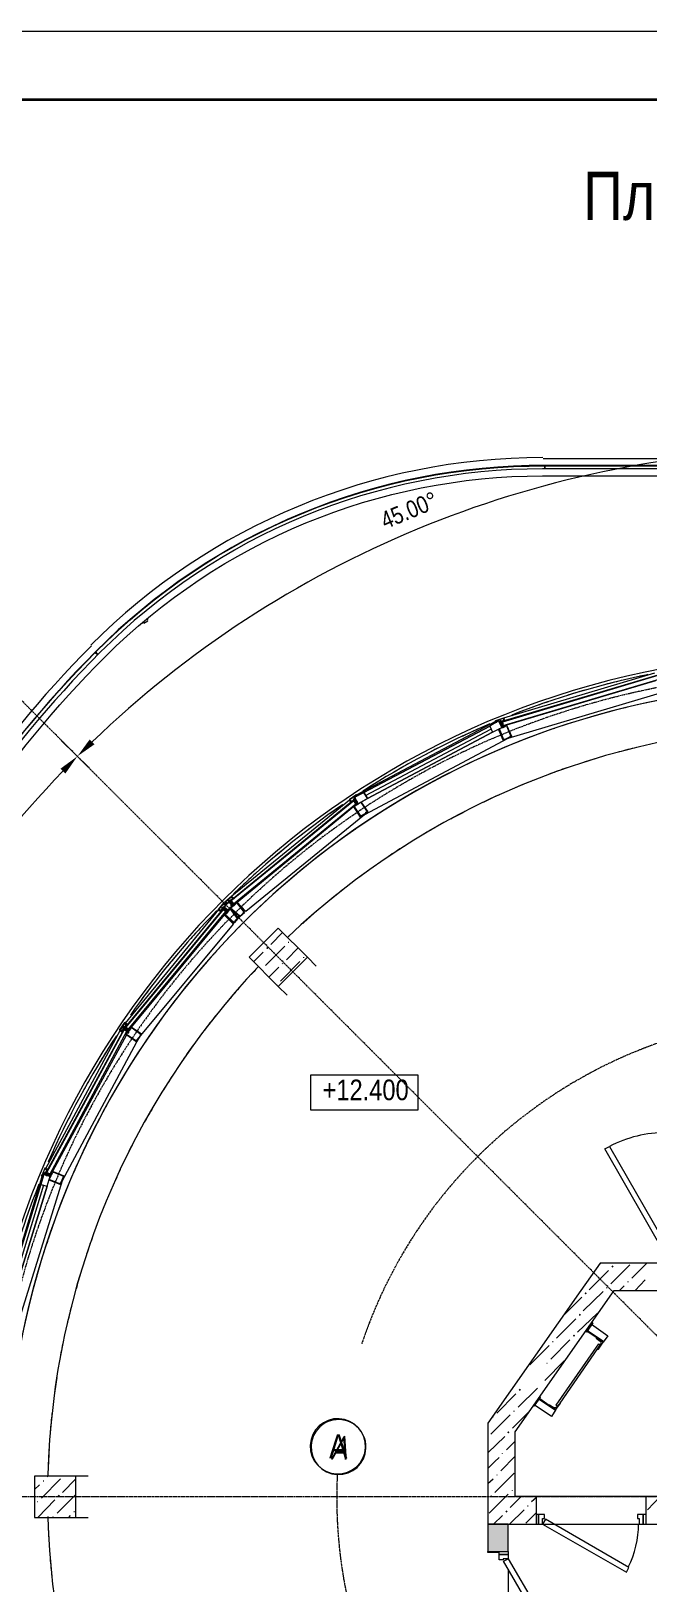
# Model space of a CAD drawing. Header units: millimetres. Extents: x 223 to 163467, y -12002 to 99672.
# Drawn here: x 143826 to 148312, y 18706 to 29992 of the extents above; entities that cross this region are included whole.
import ezdxf

# ---------------------------------------------------------------- set-up
doc = ezdxf.new("R2010")
doc.units = ezdxf.units.MM
doc.linetypes.add('ADSK_Линия сетки', pattern=[21, 12, -3, 3, -3])
for name, color, linetype, lineweight in [('A-ANNO-DIMS', 7, 'Continuous', 9), ('G-ANNO-TEXT', 7, 'Continuous', 9), ('S-GRID', 7, 'Continuous', 9), ('S-GRID-IDEN', 7, 'Continuous', 9)]:
    doc.layers.add(name, color=color, linetype=linetype, lineweight=lineweight)
for name, color, linetype in [('PDF _A-CLNG', 7, 'Continuous'), ('PDF _A-DETL-GENF', 7, 'Continuous'), ('PDF _A-DOOR', 7, 'Continuous'), ('PDF _A-DOOR-FRAM', 7, 'Continuous'), ('PDF _A-FLOR', 7, 'Continuous'), ('PDF _A-GLAZ', 7, 'Continuous'), ('PDF _A-GLAZ-CURT', 7, 'Continuous'), ('PDF _A-GLAZ-CWMG', 7, 'Continuous'), ('PDF _A-WALL', 7, 'Continuous'), ('PDF _A-WALL-PATT', 7, 'Continuous'), ('PDF _G-ANNO-DIMS', 7, 'Continuous'), ('PDF _G-ANNO-TTLB', 7, 'Continuous'), ('PDF _I-WALL', 7, 'Continuous'), ('PDF _S-BEAM', 7, 'Continuous'), ('PDF _S-COLS', 7, 'Continuous'), ('PDF _S-FSTN', 7, 'Continuous'), ('PDF _S-GRID-IDEN', 7, 'Continuous'), ('PDF _Ограждение', 7, 'Continuous'), ('PDF _Опоры', 7, 'Continuous'), ('PDF _Текст', 7, 'Continuous')]:
    doc.layers.add(name, color=color, linetype=linetype)
doc.styles.add('GOST Common_I', font='ARIALN.TTF', dxfattribs={"height": 175})
doc.styles.add('GOST Common_I_2', font='ARIALN.TTF', dxfattribs={"height": 175})
doc.styles.add('GOST Common_I_6', font='ARIALN.TTF', dxfattribs={"height": 125})
doc.styles.add('PDF GOST Common Italic', font='ARIALN.TTF')
doc.dimstyles.new('Диагональ_-_Gost_2_5мм', dxfattribs={"dimscale": 304.8, "dimtxt": 125.714375, "dimasz": 0.492126, "dimexe": 0.393701, "dimexo": 0.246063, "dimgap": 0.287073, "dimtad": 1, "dimdec": 0, "dimzin": 0, "dimdsep": 46, "dimtxsty": 'GOST Common_I_6', "dimsah": 1, "dimcen": 0.09, "dimdle": 0.393701, "dimazin": 0, "dimtfac": 1, "dimtdec": 4, "dimtix": 1, "dimtmove": 0, "dimatfit": 3, "dimfxl": 1, "dimtvp": 1, "dimtfill": 1, "dimtolj": 1, "dimtzin": 0, "dimarcsym": 2})

# ---------------------------------------------------------------- blocks, each defined once
blk = doc.blocks.new('Ось сетки - D8-489723-1 этаж')
at = {"layer": 'S-GRID-IDEN'}
for start, end in [(360, 180), (180, 360)]:
    blk.add_arc((0, 0), 4, start, end, dxfattribs=at)
blk = doc.blocks.new('*D333')
at = {"layer": 'A-ANNO-DIMS', "color": 0, "lineweight": -2, "transparency": 16777216}
for p, q in [((81110, 24600), (81312, 24399)), ((78831, 19098), (79116, 19098))]:
    blk.add_line(p, q, dxfattribs=at)
blk.add_arc((86613, 19098), 7617, 136.1284, 178.8716, dxfattribs=at)
at = {"layer": 'A-ANNO-DIMS', "color": 0, "transparency": 16777216}
for points in [[(81104, 24394), (81140, 24359), (81227, 24484)], [(79022, 19247), (78972, 19248), (78996, 19098)]]:
    blk.add_solid(points, dxfattribs=at)
at = {"layer": 'Defpoints', "color": 0, "transparency": 16777216}
for p in [(81057, 24653), (80016, 22906), (78756, 19098), (86613, 19098)]:
    blk.add_point(p, dxfattribs=at)
at = {"layer": 'A-ANNO-DIMS', "color": 0, "transparency": 16777216, "insert": (79437, 22070), "char_height": 125, "width": 588.09, "attachment_point": 5, "rotation": 67.5, "style": 'GOST Common_I_6', "bg_fill": 3, "box_fill_scale": 1.1, "bg_fill_color": 256, "bg_fill_true_color": 13158600, "bg_fill_transparency": 0}
blk.add_mtext('\\A1;45.00°', dxfattribs=at)
blk = doc.blocks.new('*D334')
at = {"layer": 'A-ANNO-DIMS', "color": 0, "lineweight": -2, "transparency": 16777216}
for p, q in [((86613, 26879), (86613, 26594)), ((81110, 24600), (81312, 24399))]:
    blk.add_line(p, q, dxfattribs=at)
blk.add_arc((86613, 19098), 7617, 91.1284, 133.8716, dxfattribs=at)
at = {"layer": 'A-ANNO-DIMS', "color": 0, "transparency": 16777216}
for points in [[(86462, 26738), (86463, 26688), (86613, 26714)], [(81351, 24571), (81316, 24606), (81227, 24484)]]:
    blk.add_solid(points, dxfattribs=at)
at = {"layer": 'Defpoints', "color": 0, "transparency": 16777216}
for p in [(86613, 26954), (84641, 26455), (81057, 24653), (86613, 19098)]:
    blk.add_point(p, dxfattribs=at)
at = {"layer": 'A-ANNO-DIMS', "color": 0, "transparency": 16777216, "insert": (83640, 26273), "char_height": 125, "width": 588.09, "attachment_point": 5, "rotation": 22.5, "style": 'GOST Common_I_6', "bg_fill": 3, "box_fill_scale": 1.1, "bg_fill_color": 256, "bg_fill_true_color": 13158600, "bg_fill_transparency": 0}
blk.add_mtext('\\A1;45.00°', dxfattribs=at)
blk = doc.blocks.new('*D339')
at = {"layer": 'A-ANNO-DIMS', "color": 0, "lineweight": -2, "transparency": 16777216}
for p, q in [((78831, 19098), (79116, 19098)), ((81110, 13595), (81312, 13797))]:
    blk.add_line(p, q, dxfattribs=at)
blk.add_arc((86613, 19098), 7617, 181.1284, 223.8716, dxfattribs=at)
at = {"layer": 'A-ANNO-DIMS', "color": 0, "transparency": 16777216}
for points in [[(78972, 18947), (79022, 18948), (78996, 19098)], [(81140, 13836), (81104, 13801), (81227, 13712)]]:
    blk.add_solid(points, dxfattribs=at)
at = {"layer": 'Defpoints', "color": 0, "transparency": 16777216}
for p in [(78756, 19098), (86613, 19098), (79255, 17126), (81057, 13542)]:
    blk.add_point(p, dxfattribs=at)
at = {"layer": 'A-ANNO-DIMS', "color": 0, "transparency": 16777216, "insert": (79714, 16240), "char_height": 125, "width": 588.09, "attachment_point": 5, "rotation": 292.5, "style": 'GOST Common_I_6', "bg_fill": 3, "box_fill_scale": 1.1, "bg_fill_color": 256, "bg_fill_true_color": 13158600, "bg_fill_transparency": 0}
blk.add_mtext('\\A1;45.00°', dxfattribs=at)
blk = doc.blocks.new('*D340')
at = {"layer": 'A-ANNO-DIMS', "color": 0, "lineweight": -2, "transparency": 16777216}
for p, q in [((81110, 13595), (81312, 13797)), ((86613, 11316), (86613, 11601))]:
    blk.add_line(p, q, dxfattribs=at)
blk.add_arc((86613, 19098), 7617, 226.1284, 268.8716, dxfattribs=at)
at = {"layer": 'A-ANNO-DIMS', "color": 0, "transparency": 16777216}
for points in [[(81316, 13589), (81351, 13625), (81227, 13712)], [(86463, 11507), (86462, 11457), (86613, 11481)]]:
    blk.add_solid(points, dxfattribs=at)
at = {"layer": 'Defpoints', "color": 0, "transparency": 16777216}
for p in [(86613, 19098), (81057, 13542), (82804, 12501), (86613, 11241)]:
    blk.add_point(p, dxfattribs=at)
at = {"layer": 'A-ANNO-DIMS', "color": 0, "transparency": 16777216, "insert": (83755, 12199), "char_height": 125, "width": 588.09, "attachment_point": 5, "rotation": 337.5, "style": 'GOST Common_I_6', "bg_fill": 3, "box_fill_scale": 1.1, "bg_fill_color": 256, "bg_fill_true_color": 13158600, "bg_fill_transparency": 0}
blk.add_mtext('\\A1;45.00°', dxfattribs=at)
blk = doc.blocks.new('оси')
at = {"layer": 'S-GRID', "linetype": 'ADSK_Линия сетки'}
for q in [(80374.1, 25336.2), (77921.9, 19097.7)]:
    blk.add_line((86612.7, 19097.7), q, dxfattribs=at)
blk.add_arc((86612.7, 19097.7), 6000, 192.09621, 182.95219, dxfattribs=at)
at = {"layer": 'S-GRID-IDEN', "xscale": 49.99999999999998, "yscale": 49.99999999999998, "zscale": 49.99999999999998, "rotation": 9.84533599319954}
blk.add_blockref('Ось сетки - D8-489723-1 этаж', (80666.8, 18268.8), dxfattribs=at)
at = {"layer": 'A-ANNO-DIMS'}
dim = blk.add_angular_dim_3p(base=(80016.4, 22906), center=(86612.7, 19097.7), p1=(81057.1, 24653.2), p2=(78755.9, 19097.7), dimstyle='Диагональ_-_Gost_2_5мм', override={"dimpost": '<>', "dimfxl": 6013.290219}, dxfattribs=at)
dim.commit()
dim.dimension.update_dxf_attribs({"geometry": '*D333', "text_midpoint": (79437.1, 22069.9)})
dim = blk.add_angular_dim_3p(base=(84641.3, 26454.9), center=(86612.7, 19097.7), p1=(86612.7, 26954.4), p2=(81057.1, 24653.2), dimstyle='Диагональ_-_Gost_2_5мм', override={"dimpost": '<>', "dimfxl": 6013.290219}, dxfattribs=at)
dim.commit()
dim.dimension.update_dxf_attribs({"geometry": '*D334', "text_midpoint": (83640.4, 26273.2)})
at = {"layer": 'S-GRID-IDEN', "xscale": 49.99999999999998, "yscale": 49.99999999999998, "zscale": 49.99999999999998, "rotation": 357.3315052165576}
blk.add_blockref('Ось сетки - D8-489723-1 этаж', (83125.8, 19460.4), dxfattribs=at)
at = {"layer": 'S-GRID-IDEN', "insert": (83059.4, 19542.9), "char_height": 175, "width": 180.38, "attachment_point": 1, "style": 'GOST Common_I'}
blk.add_mtext('\\fGOST Common|b0|i1|c204|p34|;\\W.9;А', dxfattribs=at)
at = {"layer": 'A-ANNO-DIMS'}
dim = blk.add_angular_dim_3p(base=(79255.5, 17126.3), center=(86612.7, 19097.7), p1=(78755.9, 19097.7), p2=(81057.1, 13542.1), dimstyle='Диагональ_-_Gost_2_5мм', override={"dimpost": '<>', "dimfxl": 6013.290219}, dxfattribs=at)
dim.commit()
dim.dimension.update_dxf_attribs({"geometry": '*D339', "text_midpoint": (79714.3, 16240.3)})
dim = blk.add_angular_dim_3p(base=(82804.3, 12501.4), center=(86612.7, 19097.7), p1=(81057.1, 13542.1), p2=(86612.7, 11240.9), dimstyle='Диагональ_-_Gost_2_5мм', override={"dimpost": '<>', "dimfxl": 6013.290219}, dxfattribs=at)
dim.commit()
dim.dimension.update_dxf_attribs({"geometry": '*D340', "text_midpoint": (83755.3, 12199.3)})
at = {"layer": 'S-GRID', "linetype": 'ADSK_Линия сетки'}
blk.add_arc((86612.7, 19097.7), 3500, 177.33151, 161.43745, dxfattribs=at)

msp = doc.modelspace()

# ---------------------------------------------------------------- hatches: boundary and pattern name
at = {"layer": 'PDF _A-GLAZ-CWMG', "lineweight": 15, "transparency": 33554559}
msp.add_hatch(color=256, dxfattribs=at).paths.add_polyline_path([(147233, 24966), (147229, 24966), (147229, 24962), (147233, 24958), (147237, 24962), (147237, 24966)])
at = {"layer": 'PDF _A-WALL-PATT', "lineweight": 15, "transparency": 33554559}
for points in [[(148054, 21016), (148050, 21012), (148046, 21008), (148050, 21004), (148054, 21000), (148058, 21004), (148063, 21008), (148058, 21012)], [(147859, 20822), (147855, 20817), (147851, 20813), (147855, 20809), (147859, 20805), (147864, 20809), (147868, 20813), (147864, 20817)], [(147817, 20665), (147813, 20661), (147809, 20657), (147813, 20652), (147817, 20648), (147821, 20652), (147825, 20657), (147821, 20661)], [(147775, 20513), (147770, 20508), (147766, 20504), (147770, 20500), (147775, 20496), (147779, 20500), (147783, 20504), (147779, 20508)], [(147381, 20119), (147377, 20115), (147372, 20111), (147377, 20106), (147381, 20102), (147385, 20106), (147389, 20111), (147385, 20115)], [(147296, 19810), (147292, 19806), (147288, 19801), (147292, 19797), (147296, 19793), (147301, 19797), (147305, 19801), (147301, 19806)], [(147284, 19234), (147279, 19230), (147275, 19226), (147279, 19222), (147284, 19217), (147288, 19222), (147292, 19226), (147288, 19230)]]:
    msp.add_hatch(color=256, dxfattribs=at).paths.add_polyline_path(points)
at = {"layer": 'PDF _A-WALL-PATT', "lineweight": 15, "true_color": 0xc0c0c0, "transparency": 33554559}
msp.add_hatch(color=9, dxfattribs=at).paths.add_polyline_path([(147296, 19133), (147148, 19133), (147148, 18934), (147296, 18934)])
at = {"layer": 'PDF _S-COLS', "lineweight": 15, "transparency": 33554559}
for points in [[(145544, 23332), (145539, 23328), (145535, 23324), (145539, 23319), (145544, 23315), (145548, 23319), (145552, 23324), (145548, 23328)], [(144028, 19349), (144024, 19344), (144020, 19340), (144024, 19336), (144028, 19332), (144032, 19336), (144037, 19340), (144032, 19344)], [(143986, 19192), (143982, 19188), (143977, 19183), (143982, 19179), (143986, 19175), (143990, 19179), (143994, 19183), (143990, 19188)]]:
    msp.add_hatch(color=256, dxfattribs=at).paths.add_polyline_path(points)

# ---------------------------------------------------------------- linework, layer by layer
at = {"layer": 'PDF _A-CLNG', "lineweight": 15}
for points in [[(147330, 25017), (147322, 25013)], [(145239, 23654), (145235, 23650)]]:
    msp.add_lwpolyline(points, dxfattribs=at)
for centre, radius, start, end in [((149548, 19326), 6112, 101.6681, 102.2216), ((149545, 19339), 6099, 106.1389, 107.4077), ((149545, 19342), 6096, 103.546, 104.8152), ((149545, 19340), 6098, 108.7319, 110.0007), ((149545, 19341), 6097, 113.9226, 115.1863), ((149545, 19340), 6098, 116.5156, 117.779), ((149545, 19341), 6097, 119.1081, 120.3717), ((149546, 19338), 6100, 121.7014, 122.838), ((149544, 19341), 6096, 124.4804, 125.5573), ((149547, 19338), 6101, 126.887, 128.1497), ((149544, 19342), 6096, 129.4846, 130.743), ((149547, 19338), 6101, 132.0779, 133.3352), ((149519, 19365), 6062, 135.7346, 135.928), ((149543, 19342), 6096, 137.2629, 138.5213), ((149546, 19340), 6099, 139.8615, 141.1138), ((149544, 19341), 6097, 142.4541, 143.7067), ((149544, 19341), 6097, 147.6452, 148.8924), ((149545, 19340), 6098, 150.2437, 151.4851), ((149544, 19340), 6097, 152.8418, 154.078), ((149545, 19340), 6098, 155.4401, 156.5553)]:
    msp.add_arc(centre, radius, start, end, dxfattribs=at)
at = {"layer": 'PDF _A-DETL-GENF', "lineweight": 15}
for points in [[(147207, 24962), (147203, 24975), (147262, 24996), (147250, 24991), (147233, 24983), (147220, 24979), (147203, 24970), (147207, 24966)], [(147212, 24970), (147212, 24966)], [(147212, 24966), (147212, 24966)], [(147313, 24860), (147317, 24860), (147284, 24945), (147322, 24860), (147258, 24835), (147224, 24915)], [(147241, 24962), (147237, 24966), (147245, 24970), (147245, 24975), (147233, 24970), (147233, 24966), (147229, 24966)], [(147262, 24979), (147245, 24970), (147245, 24975), (147241, 24975), (147241, 24970), (147237, 24970), (147233, 24966)], [(147233, 24970), (147241, 24975), (147233, 24975)], [(147233, 24970), (147233, 24970)], [(147233, 24970), (147233, 24970)], [(147237, 24966), (147233, 24962), (147237, 24958), (147241, 24949), (147241, 24945), (147241, 24941)], [(147233, 24966), (147233, 24966)], [(147233, 24920), (147254, 24928), (147254, 24932), (147258, 24932), (147254, 24949)], [(147237, 24975), (147237, 24970)], [(147237, 24970), (147237, 24970)], [(147241, 24953), (147237, 24962), (147241, 24962), (147245, 24949)], [(147237, 24962), (147237, 24958)], [(147241, 24975), (147241, 24975)], [(147245, 24975), (147241, 24970)], [(147250, 24945), (147245, 24949), (147254, 24928), (147258, 24928), (147250, 24953), (147245, 24962), (147241, 24966)], [(147250, 24953), (147250, 24958), (147241, 24953), (147245, 24949), (147250, 24953), (147250, 24949)], [(147245, 24970), (147267, 24975)], [(147267, 24936), (147262, 24936), (147254, 24953), (147250, 24966), (147245, 24962), (147250, 24958)], [(147250, 24932), (147245, 24945)], [(147250, 24966), (147250, 24970)], [(147250, 24949), (147250, 24949)], [(147258, 24987), (147262, 24987), (147262, 24983)], [(147258, 24979), (147262, 24979), (147267, 24983)], [(147258, 24928), (147279, 24936), (147275, 24941), (147284, 24945), (147275, 24941)], [(147267, 24987), (147262, 24996), (147267, 24987)], [(147262, 24991), (147267, 24987)], [(147262, 24987), (147262, 24987)], [(147267, 24987), (147267, 24987)], [(147267, 24983), (147267, 24983)], [(147267, 24983), (147267, 24983)], [(147271, 24983), (147271, 24979), (147267, 24979)], [(147267, 24979), (147267, 24979)], [(147267, 24979), (147267, 24979)], [(147229, 24920), (147262, 24839), (147267, 24839)], [(147245, 24928), (147250, 24928), (147250, 24932), (147254, 24932), (147254, 24936), (147258, 24936), (147258, 24932)], [(147245, 24928), (147245, 24928)], [(147250, 24928), (147250, 24928)], [(147271, 24941), (147267, 24941), (147267, 24936), (147262, 24932)], [(147262, 24932), (147262, 24932)], [(147267, 24843), (147267, 24843)], [(147267, 24843), (147271, 24843)], [(147267, 24839), (147267, 24839)], [(147271, 24941), (147271, 24941)], [(147271, 24936), (147275, 24936)], [(147271, 24843), (147271, 24843)], [(147275, 24941), (147275, 24941)], [(147309, 24860), (147305, 24860), (147305, 24856), (147275, 24843)], [(146153, 24395), (146149, 24395), (146149, 24399), (146149, 24395), (146141, 24403), (146145, 24390)], [(146149, 24395), (146149, 24395)], [(146149, 24390), (146149, 24390)], [(146149, 24390), (146149, 24386), (146153, 24386)], [(146153, 24390), (146153, 24390)], [(146170, 24399), (146158, 24390), (146174, 24399), (146183, 24407), (146187, 24407)], [(146158, 24395), (146158, 24390)], [(146179, 24399), (146174, 24403), (146170, 24407), (146179, 24412), (146179, 24407), (146174, 24412), (146170, 24407), (146170, 24403), (146179, 24412), (146183, 24407), (146187, 24403)], [(146187, 24412), (146183, 24412), (146174, 24407), (146170, 24403), (146170, 24399), (146174, 24395), (146179, 24395), (146179, 24399), (146183, 24386)], [(146179, 24356), (146174, 24356), (146225, 24280), (146225, 24285), (146234, 24289), (146263, 24306), (146259, 24310), (146268, 24314), (146268, 24310), (146272, 24314), (146225, 24386), (146276, 24314), (146221, 24276), (146170, 24356), (146179, 24361)], [(146174, 24407), (146174, 24407)], [(146179, 24386), (146174, 24395), (146183, 24390), (146187, 24386)], [(146191, 24390), (146196, 24395), (146187, 24403), (146183, 24399), (146179, 24403)], [(146179, 24386), (146179, 24386)], [(146187, 24395), (146183, 24403)], [(146183, 24399), (146187, 24390), (146204, 24369), (146200, 24365), (146200, 24369), (146183, 24386), (146183, 24382), (146191, 24369), (146196, 24369), (146187, 24365), (146183, 24365)], [(146208, 24378), (146204, 24373), (146196, 24386), (146191, 24386), (146187, 24390), (146183, 24386), (146183, 24390), (146187, 24395), (146187, 24390)], [(146187, 24386), (146187, 24386)], [(146200, 24369), (146200, 24373), (146196, 24369), (146187, 24382)], [(146196, 24428), (146191, 24428), (146196, 24428)], [(146191, 24395), (146191, 24395)], [(146204, 24373), (146200, 24378), (146196, 24373), (146191, 24373)], [(146196, 24390), (146200, 24386)], [(146221, 24382), (146204, 24369)], [(146204, 24378), (146204, 24378)], [(146221, 24382), (146221, 24382)], [(146179, 24361), (146179, 24361)], [(146179, 24356), (146179, 24356)], [(146183, 24365), (146183, 24365)], [(146196, 24365), (146183, 24356)], [(146183, 24361), (146183, 24361)], [(146191, 24369), (146191, 24369)], [(146191, 24369), (146191, 24369)], [(146191, 24365), (146191, 24365)], [(146196, 24369), (146196, 24369)], [(146200, 24373), (146200, 24373)], [(146204, 24373), (146204, 24373)], [(146229, 24285), (146225, 24285)], [(146234, 24289), (146234, 24289)], [(146259, 24306), (146259, 24306)], [(145285, 23688), (145290, 23688), (145290, 23683), (145294, 23683), (145298, 23683), (145294, 23688), (145285, 23700), (145235, 23658), (145247, 23666), (145260, 23675), (145273, 23688), (145285, 23696), (145290, 23688), (145285, 23692)], [(145197, 23595), (145188, 23603), (145197, 23595)], [(145197, 23603), (145201, 23599)], [(145205, 23590), (145201, 23595), (145197, 23595)], [(145201, 23603), (145201, 23599), (145205, 23599), (145209, 23599), (145218, 23611), (145222, 23616), (145226, 23624), (145239, 23633), (145235, 23637), (145239, 23641), (145235, 23641), (145230, 23641)], [(145205, 23595), (145205, 23595)], [(145209, 23595), (145222, 23611)], [(145214, 23616), (145222, 23624), (145226, 23620), (145243, 23633)], [(145230, 23611), (145239, 23607), (145256, 23590), (145260, 23586), (145256, 23586), (145235, 23603), (145226, 23607), (145222, 23611), (145226, 23620), (145226, 23624), (145218, 23611), (145214, 23616), (145222, 23624)], [(145218, 23616), (145218, 23616)], [(145218, 23616), (145218, 23616)], [(145218, 23611), (145218, 23611)], [(145218, 23607), (145222, 23603)], [(145222, 23620), (145222, 23620)], [(145222, 23616), (145222, 23616)], [(145341, 23552), (145341, 23556), (145273, 23616), (145345, 23556), (145302, 23506), (145230, 23569), (145239, 23578), (145243, 23582), (145247, 23582), (145252, 23586), (145247, 23586), (145235, 23595), (145235, 23599), (145222, 23603), (145226, 23607), (145230, 23603)], [(145260, 23599), (145256, 23599), (145243, 23607), (145243, 23611), (145235, 23616), (145230, 23616), (145230, 23611), (145226, 23616)], [(145239, 23645), (145230, 23645)], [(145235, 23616), (145230, 23620)], [(145239, 23611), (145230, 23616)], [(145247, 23590), (145252, 23590), (145252, 23595), (145256, 23595), (145243, 23603), (145239, 23607), (145235, 23603), (145230, 23603), (145239, 23611), (145239, 23607)], [(145269, 23658), (145252, 23645), (145247, 23641), (145243, 23645), (145243, 23650), (145235, 23658), (145243, 23650), (145243, 23654), (145247, 23654), (145247, 23650), (145252, 23654)], [(145235, 23603), (145239, 23599), (145239, 23595), (145252, 23586), (145252, 23590), (145256, 23590)], [(145239, 23645), (145239, 23645)], [(145239, 23641), (145239, 23641)], [(145239, 23641), (145239, 23641)], [(145239, 23641), (145239, 23637)], [(145239, 23637), (145239, 23637)], [(145239, 23637), (145239, 23637)], [(145239, 23603), (145239, 23603)], [(145239, 23603), (145239, 23603)], [(145243, 23641), (145243, 23641)], [(145243, 23637), (145243, 23641)], [(145243, 23637), (145243, 23637)], [(145290, 23679), (145277, 23671), (145264, 23662), (145264, 23666), (145269, 23671), (145273, 23666), (145269, 23666), (145264, 23662), (145264, 23658), (145252, 23650), (145247, 23645)], [(145247, 23645), (145247, 23645)], [(145252, 23645), (145252, 23645)], [(145256, 23595), (145256, 23595)], [(145256, 23595), (145256, 23595)], [(145260, 23590), (145273, 23607), (145269, 23607), (145273, 23616), (145264, 23607), (145260, 23603), (145264, 23599), (145260, 23595)], [(145260, 23599), (145260, 23599)], [(145269, 23662), (145264, 23666), (145273, 23671)], [(145264, 23603), (145269, 23607)], [(145269, 23666), (145269, 23666)], [(145277, 23666), (145269, 23658), (145269, 23654)], [(145311, 23650), (145319, 23658), (145379, 23582), (145328, 23539), (145269, 23616), (145277, 23624)], [(145277, 23650), (145273, 23654), (145269, 23654), (145277, 23645), (145281, 23645), (145277, 23641), (145290, 23628), (145290, 23624), (145294, 23628), (145290, 23633), (145294, 23637), (145298, 23637), (145302, 23637)], [(145273, 23671), (145273, 23671)], [(145277, 23671), (145273, 23666)], [(145307, 23641), (145302, 23641), (145290, 23654), (145281, 23662), (145277, 23662), (145277, 23658), (145273, 23662), (145273, 23658)], [(145273, 23654), (145273, 23658), (145281, 23650)], [(145294, 23628), (145281, 23616), (145277, 23620), (145273, 23616), (145332, 23544), (145332, 23548), (145336, 23552), (145332, 23552), (145336, 23556), (145341, 23552), (145366, 23573)], [(145277, 23658), (145285, 23654), (145281, 23662), (145277, 23666), (145294, 23679)], [(145298, 23633), (145294, 23633), (145294, 23628), (145281, 23641), (145285, 23645)], [(145285, 23624), (145285, 23628), (145281, 23624)], [(145281, 23624), (145281, 23624)], [(145281, 23624), (145281, 23624)], [(145281, 23620), (145281, 23620)], [(145281, 23620), (145285, 23620)], [(145290, 23688), (145290, 23688)], [(145290, 23679), (145290, 23679)], [(145307, 23645), (145307, 23641), (145302, 23637), (145290, 23650)], [(145294, 23688), (145294, 23688)], [(145294, 23683), (145294, 23683)], [(145294, 23683), (145294, 23683)], [(145294, 23679), (145294, 23679)], [(145294, 23633), (145294, 23633)], [(145302, 23633), (145315, 23645), (145315, 23650), (145319, 23654), (145379, 23582), (145374, 23582)], [(145302, 23637), (145302, 23637)], [(145311, 23645), (145311, 23645)], [(145239, 23569), (145239, 23573), (145235, 23569), (145302, 23510), (145307, 23514)], [(145239, 23578), (145239, 23578)], [(145239, 23573), (145239, 23573)], [(145256, 23586), (145243, 23569)], [(145243, 23578), (145243, 23573)], [(145243, 23578), (145243, 23578)], [(145247, 23586), (145247, 23586)], [(145247, 23586), (145247, 23586)], [(145247, 23582), (145247, 23582)], [(145252, 23586), (145252, 23586)], [(145307, 23518), (145311, 23523), (145332, 23548)], [(145307, 23518), (145307, 23518)], [(145307, 23514), (145307, 23514)], [(145311, 23523), (145311, 23523)], [(145332, 23548), (145332, 23548)], [(145341, 23556), (145341, 23556)], [(145370, 23582), (145366, 23578)], [(145366, 23573), (145366, 23573)], [(144481, 22718), (144468, 22727), (144507, 22782), (144515, 22773), (144507, 22777), (144498, 22765), (144490, 22752), (144481, 22739), (144473, 22727), (144481, 22722)], [(144485, 22714), (144481, 22718), (144481, 22722), (144477, 22727)], [(144485, 22727), (144485, 22722), (144481, 22727)], [(144485, 22722), (144485, 22722)], [(144485, 22722), (144485, 22722)], [(144485, 22718), (144490, 22718)], [(144485, 22718), (144485, 22718)], [(144490, 22722), (144502, 22739)], [(144490, 22727), (144498, 22735)], [(144494, 22744), (144502, 22752), (144502, 22748), (144498, 22748)], [(144498, 22752), (144494, 22744), (144498, 22739), (144507, 22752), (144507, 22748)], [(144511, 22769), (144515, 22769), (144515, 22765), (144507, 22752), (144502, 22744), (144498, 22739), (144498, 22735), (144507, 22731)], [(144498, 22744), (144498, 22744)], [(144498, 22744), (144498, 22744)], [(144507, 22739), (144502, 22739), (144507, 22748), (144519, 22765)], [(144502, 22748), (144502, 22748)], [(144502, 22744), (144502, 22744)], [(144507, 22735), (144507, 22739), (144515, 22731), (144523, 22731), (144519, 22735), (144515, 22731), (144511, 22731), (144519, 22739), (144519, 22735), (144511, 22744), (144507, 22744)], [(144532, 22710), (144532, 22714), (144515, 22727), (144507, 22731), (144507, 22735), (144511, 22731)], [(144515, 22769), (144519, 22769), (144523, 22769), (144519, 22773), (144515, 22773), (144511, 22773)], [(144515, 22748), (144511, 22748)], [(144519, 22739), (144511, 22744), (144515, 22744), (144515, 22748), (144523, 22739), (144540, 22731), (144545, 22731)], [(144515, 22773), (144515, 22773)], [(144528, 22706), (144523, 22706), (144515, 22697), (144595, 22642), (144629, 22697), (144553, 22748), (144625, 22697), (144625, 22693)], [(144519, 22735), (144540, 22722), (144540, 22718), (144536, 22718), (144515, 22731)], [(144519, 22769), (144519, 22769)], [(144519, 22769), (144519, 22769)], [(144519, 22765), (144519, 22765)], [(144519, 22765), (144519, 22765)], [(144540, 22727), (144536, 22727), (144532, 22722), (144536, 22722), (144532, 22722), (144532, 22718), (144519, 22727)], [(144523, 22701), (144519, 22697), (144595, 22646), (144595, 22650), (144595, 22655), (144600, 22659), (144621, 22684)], [(144545, 22735), (144540, 22735), (144545, 22731), (144540, 22727), (144528, 22735), (144523, 22735)], [(144523, 22731), (144523, 22731)], [(144528, 22710), (144523, 22710)], [(144523, 22710), (144523, 22710)], [(144523, 22706), (144523, 22706)], [(144523, 22706), (144523, 22706)], [(144523, 22701), (144523, 22701)], [(144532, 22714), (144528, 22714), (144532, 22714)], [(144536, 22714), (144528, 22701)], [(144536, 22718), (144536, 22722), (144540, 22722), (144553, 22739), (144549, 22739), (144553, 22748), (144545, 22739)], [(144536, 22718), (144536, 22718)], [(144540, 22727), (144540, 22727)], [(144545, 22739), (144545, 22739)], [(144545, 22735), (144545, 22735)], [(144549, 22739), (144549, 22735)], [(144621, 22693), (144617, 22689), (144621, 22689)], [(144617, 22684), (144617, 22684)], [(144600, 22659), (144600, 22659)], [(143944, 21711), (143944, 21715), (143939, 21715), (143927, 21723), (143901, 21660), (143910, 21660), (143901, 21664), (143910, 21677), (143914, 21690), (143922, 21706), (143927, 21719), (143935, 21715), (143931, 21715)], [(143931, 21690), (143927, 21681), (143922, 21681), (143927, 21694), (143931, 21690), (143927, 21690), (143922, 21685), (143927, 21685)], [(143939, 21706), (143935, 21694), (143931, 21694), (143931, 21685), (143927, 21677)], [(143927, 21685), (143927, 21685)], [(143927, 21677), (143927, 21677)], [(143931, 21677), (143927, 21673)], [(143927, 21677), (143927, 21677)], [(143935, 21711), (143939, 21711), (143935, 21715), (143931, 21711)], [(143935, 21690), (143931, 21681), (143931, 21677), (143935, 21673)], [(143935, 21681), (143931, 21681)], [(143935, 21715), (143935, 21715)], [(143939, 21690), (143935, 21690), (143944, 21706)], [(143935, 21677), (143935, 21681), (143948, 21677), (143952, 21677), (143948, 21681), (143948, 21677), (143944, 21673), (143948, 21685), (143948, 21681), (143939, 21685), (143935, 21685)], [(143944, 21673), (143935, 21677), (143935, 21673), (143944, 21668), (143948, 21673)], [(143939, 21715), (143939, 21715)], [(143939, 21711), (143939, 21711)], [(143939, 21711), (143939, 21711)], [(143939, 21706), (143939, 21706)], [(143948, 21685), (143939, 21685), (143939, 21690), (143952, 21685)], [(143944, 21715), (143944, 21715)], [(143944, 21711), (143944, 21711)], [(143944, 21706), (143944, 21706)], [(143948, 21681), (143973, 21668), (143969, 21664), (143948, 21677)], [(143952, 21681), (143952, 21685), (143969, 21677), (143969, 21681), (143973, 21677)], [(143952, 21685), (143952, 21685)], [(143952, 21677), (143952, 21677)], [(143952, 21673), (143952, 21668), (143965, 21664), (143965, 21656)], [(143973, 21690), (143977, 21702), (144066, 21664), (144041, 21605), (143956, 21639)], [(143969, 21677), (143969, 21673), (143956, 21681), (143956, 21677)], [(143969, 21681), (143973, 21681), (143969, 21673), (143969, 21668), (143969, 21664), (143960, 21647)], [(143965, 21673), (143965, 21668)], [(143973, 21685), (143969, 21685)], [(143969, 21677), (143969, 21677)], [(143973, 21690), (143973, 21690)], [(143982, 21690), (143973, 21673)], [(143973, 21685), (143973, 21685)], [(143977, 21685), (143977, 21690), (143977, 21698), (144062, 21664), (144058, 21660)], [(143914, 21660), (143910, 21664), (143914, 21664)], [(143952, 21668), (143948, 21668)], [(143956, 21643), (144037, 21609), (144041, 21613), (144037, 21613), (144041, 21618)], [(143965, 21664), (143965, 21664)], [(144045, 21622), (144058, 21651)], [(144058, 21656), (144054, 21651)], [(148300, 19336), (147499, 19336)], [(147499, 19336), (147499, 19133)], [(148300, 19133), (148300, 19336)], [(147499, 19133), (148300, 19133)]]:
    msp.add_lwpolyline(points, dxfattribs=at)
for points in [[(146196, 24437), (146200, 24428), (146191, 24437), (146179, 24428), (146166, 24420), (146153, 24412), (146141, 24403)], [(145230, 23654), (145239, 23645), (145230, 23650), (145222, 23637), (145209, 23628), (145201, 23616), (145188, 23603)], [(145281, 23650), (145277, 23650), (145285, 23654), (145302, 23633), (145298, 23628)], [(145281, 23650), (145285, 23645), (145285, 23654)]]:
    msp.add_lwpolyline(points, close=True, dxfattribs=at)
at = {"layer": 'PDF _A-DOOR', "lineweight": 15}
for points in [[(148033, 21880), (148482, 21101), (148448, 21080), (147999, 21863)], [(147516, 19205), (147499, 19205), (147499, 19133), (147516, 19133)], [(148278, 19205), (148278, 19133), (148300, 19133), (148300, 19205)], [(148156, 18786), (148173, 18819), (147567, 19171), (147546, 19133)], [(147229, 18934), (147296, 18934), (147296, 18913), (147229, 18913)], [(147665, 18172), (147262, 18866), (147296, 18883), (147698, 18193)]]:
    msp.add_lwpolyline(points, close=True, dxfattribs=at)
for centre, radius, start, end in [((148446, 21082), 900, 90, 117.4437), ((147543, 19137), 701, 333.2813, 360)]:
    msp.add_arc(centre, radius, start, end, dxfattribs=at)
at = {"layer": 'PDF _A-DOOR-FRAM', "lineweight": 15}
for points in [[(147516, 19205), (147516, 19133), (147546, 19133), (147546, 19175), (147559, 19175), (147559, 19205)], [(148278, 19205), (148236, 19205), (148236, 19175), (148249, 19175), (148249, 19133), (148278, 19133)], [(147296, 18913), (147296, 18883), (147258, 18883), (147258, 18874), (147229, 18874), (147229, 18913)]]:
    msp.add_lwpolyline(points, close=True, dxfattribs=at)
at = {"layer": 'PDF _A-FLOR', "lineweight": 15}
msp.add_lwpolyline([(155150, 21796, 0.81225), (143426, 19340, 1), (155664, 19340, 0.101542), (155170, 21750)], format="xyb", dxfattribs=at)
for points in [[(147229, 18929), (147148, 18929), (147148, 18934)], [(147296, 18802), (147296, 18083)]]:
    msp.add_lwpolyline(points, dxfattribs=at)
for centre, radius, start, end in [((149527, 19414), 5823, 103.6394, 103.8063), ((149557, 19301), 5940, 106.2779, 106.447), ((149537, 19364), 5874, 108.9063, 109.0829), ((149540, 19351), 5887, 114.1758, 114.363), ((149527, 19385), 5851, 111.5381, 111.7264), ((149545, 19340), 5599, 103.5956, 104.9414), ((149568, 19295), 5949, 116.8068, 117.0029), ((149545, 19340), 5599, 109.0009, 110.3467), ((149544, 19343), 5595, 106.2978, 107.6444), ((149547, 19337), 5602, 111.7039, 113.0488), ((149531, 19366), 5869, 119.4376, 119.6419), ((149545, 19341), 5598, 114.406, 115.752), ((149477, 19448), 5772, 122.0724, 122.2858), ((149545, 19340), 5598, 117.1088, 118.4546), ((149595, 19269), 5986, 124.7074, 124.9186), ((149545, 19340), 5599, 119.8115, 121.1572), ((149544, 19342), 5597, 122.5139, 123.8602), ((149498, 19402), 5822, 127.3355, 127.5581), ((149559, 19323), 5921, 129.9737, 130.1981), ((149546, 19339), 5600, 125.217, 126.5625), ((149544, 19341), 5597, 127.919, 129.2652), ((149531, 19355), 5879, 132.6044, 132.8359), ((149546, 19340), 5599, 130.622, 131.9676), ((149579, 19306), 5947, 135.2373, 135.477), ((149574, 19310), 5640, 133.3245, 133.4662), ((149526, 19357), 5873, 137.8717, 138.1144), ((149549, 19337), 5603, 136.5384, 137.3726), ((149573, 19318), 5935, 140.5054, 140.7566), ((149545, 19340), 5598, 138.7298, 140.0757), ((149531, 19351), 5881, 143.1348, 143.3938), ((149543, 19342), 5596, 141.4322, 142.7787), ((149537, 19345), 5890, 145.7716, 146.0302), ((149545, 19340), 5599, 144.1352, 145.481), ((149521, 19355), 5871, 148.403, 148.6735), ((149545, 19340), 5598, 146.8377, 148.1837), ((149515, 19356), 5865, 151.0342, 151.3104), ((149546, 19340), 5599, 149.5405, 150.8861), ((149518, 19354), 5868, 153.671, 153.9527), ((149545, 19340), 5599, 152.2432, 153.589), ((149536, 19344), 5889, 156.3015, 156.5876), ((149545, 19340), 5598, 154.9458, 156.2917), ((149557, 19335), 5912, 158.9337, 159.2297), ((149543, 19341), 5596, 160.3507, 161.697), ((149537, 19343), 5890, 161.5709, 161.8679), ((149524, 19346), 5877, 164.2018, 164.5106), ((149544, 19340), 5597, 163.0535, 164.3996), ((149545, 19340), 5598, 165.7563, 167.1022), ((149544, 19340), 5598, 168.4533, 169.8048), ((149543, 19340), 5596, 171.1558, 172.5021), ((149546, 19340), 5600, 173.8587, 175.2043), ((149546, 19340), 5599, 176.5614, 177.9071), ((149543, 19340), 5597, 181.9664, 183.3127), ((149550, 19341), 5604, 184.6698, 186.0144)]:
    msp.add_arc(centre, radius, start, end, dxfattribs=at)
at = {"layer": 'PDF _A-GLAZ', "lineweight": 15}
for points in [[(147161, 24936), (147182, 24894), (147250, 24928), (147224, 24975)], [(147182, 24894), (147250, 24928), (147224, 24975), (147161, 24936)], [(147161, 24936), (146246, 24454)], [(146272, 24412), (147182, 24894)], [(146246, 24454), (146272, 24412), (146204, 24373), (146179, 24420)], [(146204, 24373), (146272, 24412), (146246, 24454), (146179, 24420)], [(143897, 21605), (143944, 21592), (143965, 21664), (143918, 21677)], [(143944, 21592), (143965, 21664), (143918, 21677), (143897, 21605)], [(143897, 21605), (143592, 20619)], [(143639, 20606), (143944, 21592)]]:
    msp.add_lwpolyline(points, close=True, dxfattribs=at)
for points in [[(147250, 24928), (147224, 24975)], [(146259, 24433), (147169, 24915)], [(146179, 24420), (146204, 24373)], [(143965, 21664), (143918, 21677)], [(143618, 20610), (143918, 21601)]]:
    msp.add_lwpolyline(points, dxfattribs=at)
at = {"layer": 'PDF _A-GLAZ-CURT', "lineweight": 15}
for points in [[(147258, 24941), (148393, 25279), (148384, 25305), (147254, 24966)], [(145298, 23645), (146187, 24373), (146174, 24395), (145281, 23666)], [(144532, 22731), (145243, 23590), (145222, 23603), (144515, 22748)], [(143965, 21681), (144523, 22718), (144502, 22731), (143939, 21690)]]:
    msp.add_lwpolyline(points, close=True, dxfattribs=at)
at = {"layer": 'PDF _A-GLAZ-CWMG', "lineweight": 15}
for points in [[(148435, 25279), (149485, 25381), (149485, 25284), (148418, 25182), (147292, 24848), (146251, 24293), (145387, 23590), (145324, 23658), (146170, 24352)], [(148384, 25309), (147250, 24970)], [(148359, 25322), (147262, 24996)], [(148367, 25267), (147284, 24945)], [(147203, 24970), (146196, 24437)], [(147224, 24915), (147258, 24835), (147322, 24860), (147284, 24945), (147262, 24936), (147250, 24970), (147271, 24979), (147262, 24996), (147203, 24975), (147207, 24962)], [(147233, 24987), (147233, 24983)], [(147233, 24987), (147233, 24987)], [(147233, 24962), (147241, 24949)], [(147233, 24962), (147233, 24962)], [(146141, 24399), (145285, 23700)], [(146170, 24399), (145298, 23683), (145298, 23679)], [(146200, 24428), (146196, 24437), (146141, 24403), (146149, 24386), (146170, 24399), (146191, 24369), (146170, 24356), (146221, 24276), (146276, 24314), (146225, 24386)], [(146166, 24420), (146166, 24420)], [(146166, 24420), (146166, 24420)], [(146196, 24395), (146183, 24407), (146187, 24407)], [(146187, 24407), (146187, 24407)], [(145188, 23603), (144511, 22777)], [(145209, 23586), (145205, 23590), (144511, 22748)], [(145319, 23662), (145324, 23658)], [(143609, 20496), (143503, 19399), (143596, 19399), (143706, 20508), (144054, 21634), (144612, 22672), (145298, 23497), (145230, 23565), (144553, 22748)], [(145230, 23565), (145226, 23569)], [(144473, 22727), (143931, 21719)], [(144502, 22735), (143935, 21694)], [(144519, 22693), (143982, 21698)], [(144490, 22756), (144490, 22752), (144485, 22752)], [(143956, 21639), (144041, 21605), (144066, 21664), (143977, 21702), (143969, 21677), (143935, 21694), (143944, 21715), (143927, 21723), (143901, 21660), (143910, 21660)], [(143914, 21694), (143914, 21694)], [(143914, 21694), (143914, 21690)], [(143927, 21673), (143931, 21677), (143944, 21668)], [(143931, 21677), (143931, 21673)], [(143905, 21660), (143571, 20568)]]:
    msp.add_lwpolyline(points, dxfattribs=at)
for points in [[(145235, 23658), (145247, 23641), (145264, 23658), (145290, 23628), (145269, 23616), (145328, 23539), (145379, 23582), (145319, 23658), (145302, 23641), (145281, 23666), (145298, 23683), (145285, 23700)], [(145230, 23654), (145188, 23603), (145205, 23590), (145218, 23607), (145247, 23586), (145230, 23569), (145302, 23506), (145345, 23556), (145273, 23616), (145256, 23599), (145230, 23620), (145243, 23641)], [(144507, 22782), (144468, 22727), (144485, 22714), (144498, 22735), (144528, 22714), (144515, 22697), (144595, 22642), (144629, 22697), (144553, 22748), (144540, 22731), (144511, 22748), (144523, 22769)]]:
    msp.add_lwpolyline(points, close=True, dxfattribs=at)
at = {"layer": 'PDF _A-WALL', "lineweight": 15}
msp.add_lwpolyline([(147296, 18934), (147296, 19133), (147148, 19133), (147148, 18934), (147229, 18934)], dxfattribs=at)
at = {"layer": 'PDF _A-WALL-PATT', "lineweight": 15}
for points in [[(147952, 21016), (147969, 21033)], [(148041, 20881), (148181, 21021)], [(148194, 20923), (148304, 21033)], [(147885, 20839), (148024, 20978)], [(148168, 20894), (148168, 20898)], [(148219, 20834), (148291, 20911)], [(147690, 20644), (147830, 20784)], [(147842, 20686), (147986, 20826)], [(148012, 20851), (148012, 20856)], [(148105, 20834), (148139, 20868)], [(147800, 20530), (147944, 20669)], [(147969, 20699), (147974, 20699)], [(147648, 20487), (147787, 20627)], [(147453, 20293), (147593, 20432)], [(147605, 20335), (147745, 20475)], [(147618, 20462), (147622, 20462)], [(147563, 20178), (147703, 20322)], [(147576, 20305), (147580, 20305)], [(147368, 19984), (147508, 20123)], [(147212, 19941), (147351, 20081)], [(147169, 19789), (147309, 19928)], [(147186, 19912), (147186, 19916)], [(147326, 19831), (147457, 19962)], [(147339, 19954), (147339, 19958)], [(147148, 19653), (147271, 19772)], [(147254, 19645), (147254, 19649)], [(147284, 19674), (147347, 19738)], [(147148, 19539), (147195, 19586), (147229, 19619)], [(147241, 19522), (147347, 19628)], [(147148, 19429), (147186, 19463)], [(147199, 19365), (147339, 19505)], [(147212, 19492), (147216, 19492)], [(147157, 19213), (147279, 19336), (147296, 19353)], [(147169, 19340), (147174, 19340)], [(147309, 19255), (147389, 19336)], [(147326, 19378), (147326, 19382)], [(147466, 19298), (147499, 19327)], [(148308, 19238), (148401, 19336)], [(147190, 19133), (147254, 19196)], [(147305, 19133), (147411, 19238)], [(147423, 19141), (147499, 19217)], [(147436, 19268), (147440, 19268)]]:
    msp.add_lwpolyline(points, dxfattribs=at)
at = {"layer": 'PDF _G-ANNO-DIMS', "lineweight": 15}
msp.add_lwpolyline([(145857, 22400), (145857, 22146), (146641, 22146), (146641, 22400)], close=True, dxfattribs=at)
at = {"layer": 'PDF _G-ANNO-TTLB', "lineweight": 9}
msp.add_lwpolyline([(74374, 29992), (163467, 29992), (163467, -12002), (74374, -12002), (74374, 29992), (163467, 29992)], dxfattribs=at)
at = {"layer": 'PDF _G-ANNO-TTLB', "lineweight": 35}
msp.add_lwpolyline([(162968, -11502), (162968, 29493), (76372, 29493), (76372, -11502)], close=True, dxfattribs=at)
at = {"layer": 'PDF _I-WALL', "lineweight": 15}
for points in [[(147550, 26884), (151542, 26884)], [(145239, 23654), (145235, 23650)], [(150298, 19133), (151949, 19133), (151949, 19336), (151949, 19518), (151949, 19869), (151271, 20834), (151132, 21033), (147965, 21033), (147825, 20834), (147148, 19869), (147148, 19518), (147148, 19336), (147148, 19133), (147499, 19133)], [(147499, 19336), (147347, 19336), (147347, 19806), (148067, 20834), (148448, 20834), (148448, 19336), (148300, 19336)], [(148300, 19133), (148799, 19133)]]:
    msp.add_lwpolyline(points, dxfattribs=at)
msp.add_lwpolyline([(153632, 23594, -0.055929), (154473, 22583, 0.057251), (153609, 23616, 0.65903), (143646, 19340, 0.068706), (143867, 17742)], format="xyb", dxfattribs=at)
for centre, radius, start, end in [((147547, 22248), 4642, 90, 135.0824), ((149816, 19988), 7838, 135.0824, 180), ((149545, 19340), 6098, 101.8048, 111.3903), ((149545, 19340), 5899, 46.4557, 195.6885), ((149545, 19340), 6098, 112.9999, 122.7777), ((149545, 19340), 5599, 91.5381, 133.4674), ((149545, 19340), 6098, 124.5136, 134.1321), ((149545, 19340), 6098, 135.8075, 145.0195), ((149545, 19340), 5599, 136.5326, 178.4674), ((149545, 19340), 6098, 146.7224, 156.4893), ((149545, 19340), 6098, 158.1866, 167.7832), ((149545, 19340), 5599, 181.5326, 195.0128)]:
    msp.add_arc(centre, radius, start, end, dxfattribs=at)
at = {"layer": 'PDF _S-BEAM', "lineweight": 15}
for points in [[(142030, 18802), (142030, 19996, -0.198083), (144295, 25474, -0.202371), (147563, 26829), (147563, 26808), (147563, 26829), (151530, 26829), (151530, 26808), (151530, 26829, -0.202191), (154802, 25474)], [(154802, 25478, 0.200571), (151530, 26833), (147563, 26833, 0.201032), (144295, 25478)], [(144291, 25474, 0.197842), (142026, 19996), (142026, 18802)]]:
    msp.add_lwpolyline(points, format="xyb", dxfattribs=at)
for points in [[(144295, 25470), (144312, 25457), (144299, 25474)], [(147872, 20542), (147991, 20462)], [(147902, 20589), (148020, 20504), (147986, 20458)], [(147643, 19979), (147673, 20013), (147948, 20411), (147974, 20449)], [(147965, 20436), (147961, 20436), (147961, 20441), (147957, 20441), (147952, 20441), (147952, 20445), (147643, 20000), (147648, 20000), (147648, 19996), (147652, 19996), (147652, 19992), (147656, 19992)], [(147936, 20492), (147868, 20538)], [(147948, 20407), (147952, 20407), (147986, 20458), (147936, 20492), (147936, 20487), (147974, 20458)], [(147940, 20487), (147940, 20487)], [(147952, 20411), (147952, 20411)], [(147643, 19967), (147610, 19916), (147491, 19996)], [(147521, 20043), (147639, 19962)], [(147525, 20047), (147593, 20000)], [(147635, 19975), (147597, 20000), (147593, 20000), (147643, 19967), (147677, 20013), (147673, 20017)]]:
    msp.add_lwpolyline(points, dxfattribs=at)
for centre, start, end in [((147966, 20458), 324.9975, 54.9974), ((147636, 19988), 234.9975, 324.9974)]:
    msp.add_arc(centre, 6.35, start, end, dxfattribs=at)
at = {"layer": 'PDF _S-COLS', "lineweight": 15}
for points in [[(145412, 23256), (145624, 23044), (145836, 23256), (145624, 23468)], [(144151, 19183), (144151, 19484), (143850, 19484), (143850, 19183)]]:
    msp.add_lwpolyline(points, close=True, dxfattribs=at)
for points in [[(145569, 23349), (145658, 23438)], [(145696, 23366), (145700, 23366)], [(145446, 23226), (145514, 23294)], [(145531, 23197), (145671, 23336)], [(145683, 23239), (145768, 23324)], [(145810, 23252), (145810, 23256)], [(145836, 23256), (145899, 23192)], [(145501, 23167), (145501, 23171)], [(145556, 23112), (145628, 23184)], [(145641, 23082), (145781, 23226)], [(145654, 23209), (145658, 23214)], [(145611, 23057), (145616, 23057)], [(145688, 22981), (145624, 23044)], [(143850, 19387), (143888, 19420)], [(143901, 19323), (144041, 19463)], [(143914, 19450), (143918, 19450)], [(143944, 19480), (143948, 19484)], [(144054, 19365), (144151, 19463)], [(144240, 19484), (144151, 19484)], [(143876, 19183), (143999, 19310)], [(144015, 19213), (144151, 19349)], [(143872, 19298), (143876, 19298)], [(144100, 19183), (144113, 19196)], [(144138, 19226), (144142, 19226)], [(144151, 19183), (144240, 19183)]]:
    msp.add_lwpolyline(points, dxfattribs=at)
at = {"layer": 'PDF _S-FSTN', "lineweight": 15}
for points in [[(147906, 20602), (147910, 20597), (147864, 20530), (147859, 20534)], [(147525, 20060), (147529, 20055), (147483, 19992), (147478, 19992)]]:
    msp.add_lwpolyline(points, dxfattribs=at)
at = {"layer": 'PDF _S-GRID-IDEN', "lineweight": 15}
msp.add_lwpolyline([(145856, 19709, 1), (146258, 19691, 1)], format="xyb", close=True, dxfattribs=at)
at = {"layer": 'PDF _Ограждение', "lineweight": 15}
for points in [[(148473, 11432), (148473, 11860), (151546, 11860, 0.198493), (154768, 13193, 0.199736), (157041, 18684), (157041, 19984, 0.198338), (154768, 25474, 0.198945), (151546, 26808), (147546, 26808, 0.199198), (144329, 25474, 0.19901), (142051, 19984)], [(147521, 11911, -0.196946), (144363, 13227, -0.198424), (142102, 18684), (142102, 19984, -0.198896), (144363, 25440, -0.198619), (147546, 26757), (151546, 26757, -0.198392), (154734, 25440, -0.199155), (156990, 19984), (156990, 18684, -0.199599), (154734, 13227, -0.197941), (151546, 11911), (148422, 11911), (148422, 11445)]]:
    msp.add_lwpolyline(points, format="xyb", dxfattribs=at)
at = {"layer": 'PDF _Опоры', "lineweight": 15}
for points in [[(144638, 25694), (144642, 25686)], [(144646, 25686), (144676, 25703)], [(144646, 25690), (144646, 25690)], [(144676, 25707), (144672, 25720)], [(144672, 25707), (144672, 25707)]]:
    msp.add_lwpolyline(points, dxfattribs=at)

# ---------------------------------------------------------------- texts
at = {"layer": 'G-ANNO-TEXT', "lineweight": 15, "insert": (147841, 28969), "char_height": 350, "width": 3947.47, "attachment_point": 1, "style": 'GOST Common_I_2'}
msp.add_mtext('План на отм. +12,400', dxfattribs=at)
at = {"layer": 'PDF _Текст', "lineweight": 15, "attachment_point": 4, "style": 'PDF GOST Common Italic'}
for s, insert, char_height in [('+12.400', (145946, 22291), 150), ('А', (145993, 19699), 175)]:
    msp.add_mtext(s, dxfattribs=dict(at, insert=insert, char_height=char_height))

# ---------------------------------------------------------------- next in the draw order: block references
at = {"lineweight": 15}
msp.add_blockref('оси', (62936, 234), dxfattribs=at)

doc.saveas('drawing.dxf')
